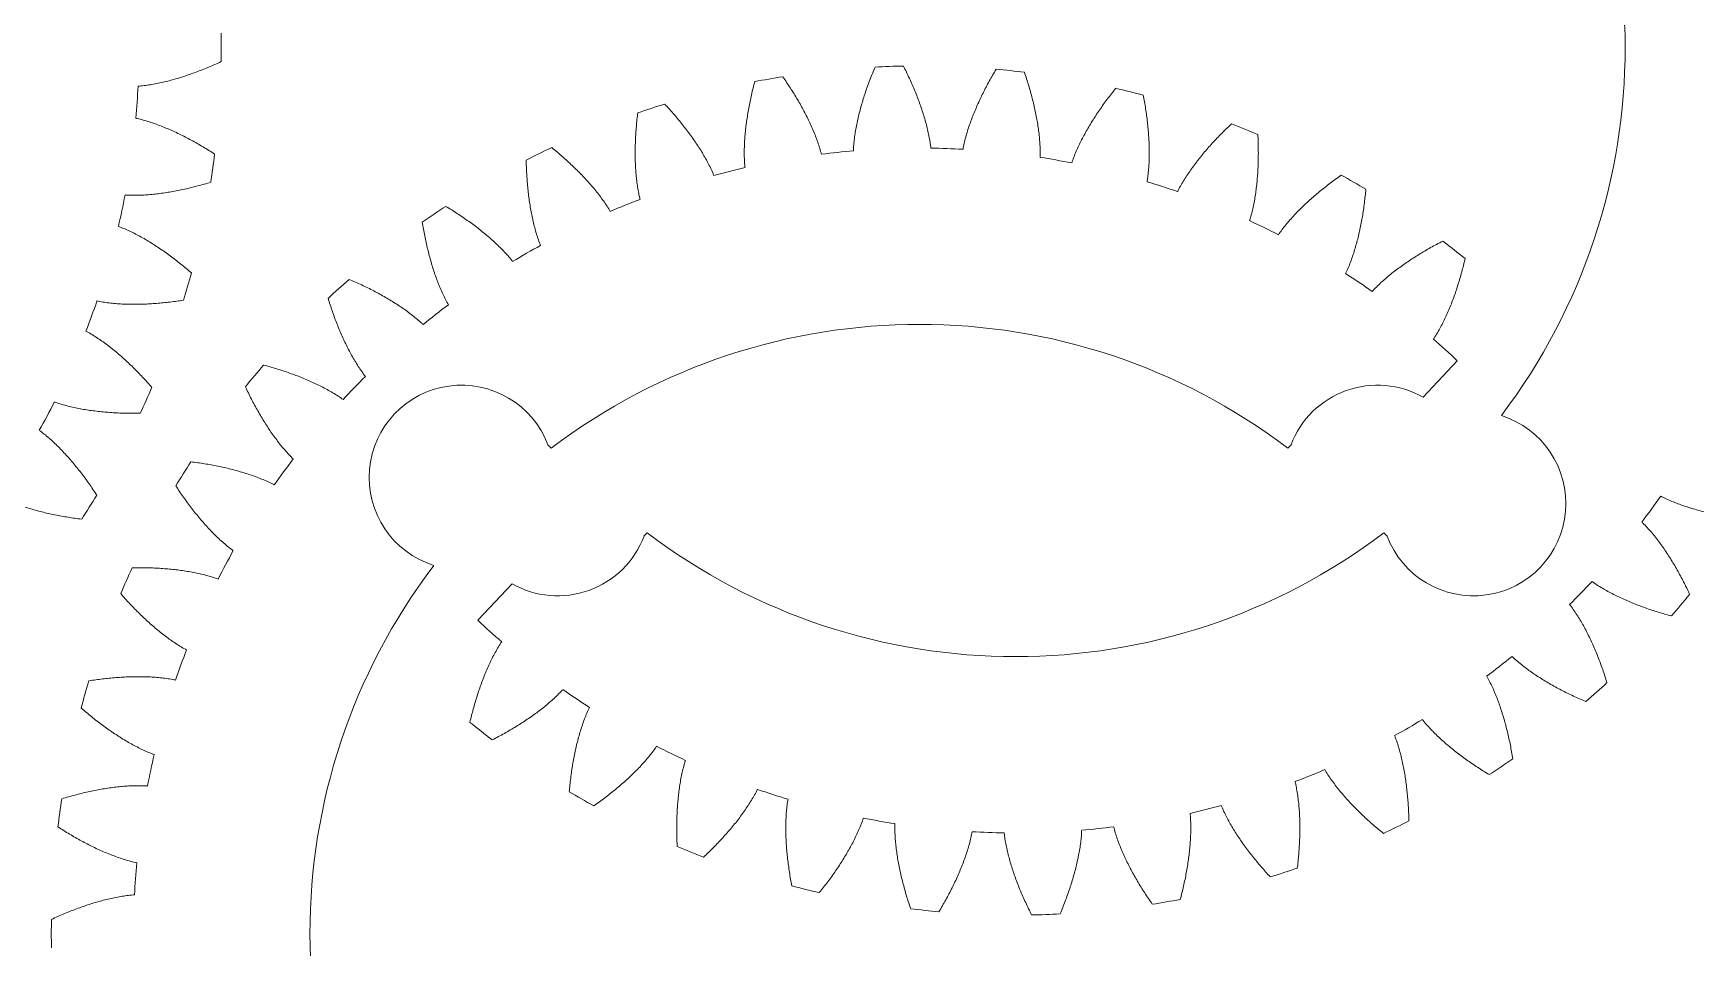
# Model space of a CAD drawing. Header units: millimetres. Extents: x 25 to 635, y 25 to 330.
# Drawn here: x 120.9 to 210.9, y 80.9 to 130.5 of the extents above; entities that cross this region are included whole.
import ezdxf

# ---------------------------------------------------------------- set-up
doc = ezdxf.new("R2010")
doc.units = ezdxf.units.MM
doc.header["$MEASUREMENT"] = 0
doc.layers.add('Single Set', color=7, linetype='Continuous', lineweight=0)

msp = doc.modelspace()

# ---------------------------------------------------------------- linework, layer by layer
at = {"layer": 'Single Set', "color": 1}
for p, q in [((196.134, 110.755), (197.988, 112.73)), ((200.374, 109.765), (200.382, 109.757)), ((148.76, 108.178), (148.94, 107.998)), ((188.81, 107.998), (188.99, 108.178)), ((154.14, 103.401), (153.96, 103.221)), ((194.19, 103.221), (194.01, 103.401)), ((142.576, 101.634), (142.568, 101.643)), ((146.816, 100.645), (144.962, 98.67))]:
    msp.add_line(p, q, dxfattribs=at)
for centre, radius, start, end in [((174.075, 129.7), 33, 322.83748, 37.16252), ((84.075, 129.7), 47, 359.0628, 0.9372), ((168.875, 81.7), 47, 99.0628, 100.9372), ((168.875, 81.7), 47, 91.0628, 92.9372), ((168.875, 81.7), 47, 83.0628, 84.9372), ((84.075, 129.7), 42.549, 354.82626, 357.17374), ((168.875, 81.7), 47, 75.0628, 76.9372), ((168.875, 81.7), 47, 107.0628, 108.9372), ((168.875, 81.7), 47, 67.0628, 68.9372), ((168.875, 81.7), 47, 115.0628, 116.9372), ((168.875, 81.7), 42.549, 86.82626, 89.17374), ((84.075, 129.7), 47, 351.0628, 352.9372), ((168.875, 81.7), 42.549, 94.82626, 97.17374), ((168.875, 81.7), 42.549, 78.82626, 81.17374), ((168.875, 81.7), 42.549, 102.82626, 105.17374), ((168.875, 81.7), 42.549, 70.82626, 73.17374), ((168.875, 81.7), 47, 59.0628, 60.9372), ((84.075, 129.7), 42.549, 346.82626, 349.17374), ((168.875, 81.7), 47, 123.0628, 124.9372), ((168.875, 81.7), 42.549, 110.82626, 113.17374), ((168.875, 81.7), 42.549, 62.82626, 65.17374), ((168.875, 81.7), 42.549, 118.82626, 121.17374), ((168.875, 81.7), 47, 51.0628, 52.9372), ((84.075, 129.7), 47, 343.0628, 344.9372), ((168.875, 81.7), 47, 131.0628, 132.9372), ((168.875, 81.7), 42.549, 54.82626, 57.17374), ((84.075, 129.7), 42.549, 338.82626, 341.17374), ((168.875, 81.7), 42.549, 126.82626, 129.17374), ((168.875, 81.7), 33, 52.83748, 127.16252), ((168.875, 81.7), 42.549, 46.82626, 49.17374), ((168.875, 81.7), 47, 139.0628, 140.9372), ((168.875, 81.7), 42.549, 134.82626, 137.17374), ((84.075, 129.7), 47, 335.0628, 336.9372), ((144.085, 106.407), 5, 20.74948, 252.34688), ((193.665, 106.407), 5, 60.40808, 159.25052), ((84.075, 129.7), 42.549, 330.82626, 333.17374), ((198.865, 104.993), 5, 200.74948, 72.34688), ((168.875, 81.7), 47, 147.0628, 148.9372), ((168.875, 81.7), 42.549, 142.82626, 145.17374), ((84.075, 129.7), 47, 327.0628, 328.9372), ((174.075, 129.7), 42.549, 322.82626, 325.17374), ((149.285, 104.993), 5, 240.40808, 339.25052), ((174.075, 129.7), 33, 232.83748, 307.16252), ((168.875, 81.7), 42.549, 150.82626, 153.17374), ((168.875, 81.7), 47, 155.0628, 156.9372), ((168.875, 81.7), 33, 142.83748, 217.16252), ((174.075, 129.7), 42.549, 314.82626, 317.17374), ((174.075, 129.7), 47, 319.0628, 320.9372), ((174.075, 129.7), 42.549, 226.82626, 229.17374), ((168.875, 81.7), 42.549, 158.82626, 161.17374), ((174.075, 129.7), 42.549, 306.82626, 309.17374), ((168.875, 81.7), 47, 163.0628, 164.9372), ((174.075, 129.7), 42.549, 234.82626, 237.17374), ((174.075, 129.7), 47, 311.0628, 312.9372), ((174.075, 129.7), 47, 231.0628, 232.9372), ((174.075, 129.7), 42.549, 298.82626, 301.17374), ((174.075, 129.7), 42.549, 242.82626, 245.17374), ((168.875, 81.7), 42.549, 166.82626, 169.17374), ((174.075, 129.7), 47, 303.0628, 304.9372), ((174.075, 129.7), 42.549, 290.82626, 293.17374), ((174.075, 129.7), 47, 239.0628, 240.9372), ((174.075, 129.7), 42.549, 250.82626, 253.17374), ((168.875, 81.7), 47, 171.0628, 172.9372), ((174.075, 129.7), 42.549, 282.82626, 285.17374), ((174.075, 129.7), 42.549, 258.82626, 261.17374), ((174.075, 129.7), 42.549, 274.82626, 277.17374), ((174.075, 129.7), 47, 295.0628, 296.9372), ((174.075, 129.7), 47, 247.0628, 248.9372), ((174.075, 129.7), 42.549, 266.82626, 269.17374), ((168.875, 81.7), 42.549, 174.82626, 177.17374), ((174.075, 129.7), 47, 287.0628, 288.9372), ((174.075, 129.7), 47, 255.0628, 256.9372), ((174.075, 129.7), 47, 263.0628, 264.9372), ((174.075, 129.7), 47, 279.0628, 280.9372), ((168.875, 81.7), 47, 179.0628, 180.9372), ((174.075, 129.7), 47, 271.0628, 272.9372)]:
    msp.add_arc(centre, radius, start, end, dxfattribs=at)
for points, knots in [([(126.572, 127.602), (126.597, 127.603), (126.735, 127.611), (126.986, 127.64), (127.326, 127.691), (127.666, 127.756), (128.006, 127.832), (128.347, 127.919), (128.688, 128.016), (129.028, 128.122), (129.369, 128.236), (129.71, 128.359), (130.05, 128.491), (130.39, 128.63), (130.731, 128.776), (130.956, 128.879), (131.069, 128.931)], [0, 0, 0, 0, 0.0074086, 0.041477, 0.0758152, 0.110422, 0.1452973, 0.180441, 0.2158529, 0.251533, 0.2874812, 0.3236977, 0.3601823, 0.3969351, 0.433956, 0.471245, 0.471245, 0.471245, 0.471245]), ([(159.958, 127.846), (159.926, 127.726), (159.864, 127.486), (159.778, 127.126), (159.7, 126.767), (159.63, 126.409), (159.568, 126.052), (159.515, 125.696), (159.47, 125.342), (159.434, 124.99), (159.407, 124.64), (159.391, 124.291), (159.386, 123.945), (159.395, 123.602), (159.41, 123.349), (159.426, 123.212), (159.429, 123.187)], [0, 0, 0, 0, 0.037289, 0.0743099, 0.1110627, 0.1475473, 0.1837637, 0.219712, 0.2553921, 0.290804, 0.3259477, 0.360823, 0.3954298, 0.4297679, 0.4638364, 0.471245, 0.471245, 0.471245, 0.471245]), ([(163.562, 123.916), (163.556, 123.94), (163.525, 124.075), (163.452, 124.317), (163.343, 124.643), (163.22, 124.966), (163.086, 125.288), (162.941, 125.608), (162.787, 125.927), (162.623, 126.244), (162.451, 126.56), (162.271, 126.874), (162.082, 127.187), (161.886, 127.498), (161.683, 127.807), (161.542, 128.011), (161.472, 128.113)], [0, 0, 0, 0, 0.0074086, 0.041477, 0.0758152, 0.110422, 0.1452973, 0.180441, 0.2158529, 0.251533, 0.2874812, 0.3236977, 0.3601823, 0.3969351, 0.433956, 0.471245, 0.471245, 0.471245, 0.471245]), ([(166.467, 128.638), (166.419, 128.523), (166.323, 128.295), (166.189, 127.95), (166.062, 127.605), (165.943, 127.26), (165.832, 126.915), (165.729, 126.571), (165.635, 126.227), (165.55, 125.883), (165.475, 125.539), (165.411, 125.196), (165.358, 124.854), (165.319, 124.513), (165.298, 124.261), (165.296, 124.123), (165.295, 124.098)], [0, 0, 0, 0, 0.037289, 0.0743099, 0.1110627, 0.1475473, 0.1837637, 0.219712, 0.2553921, 0.290804, 0.3259477, 0.360823, 0.3954298, 0.4297679, 0.4638364, 0.471245, 0.471245, 0.471245, 0.471245]), ([(169.489, 124.245), (169.486, 124.269), (169.474, 124.407), (169.436, 124.657), (169.373, 124.995), (169.296, 125.332), (169.208, 125.67), (169.109, 126.007), (169.001, 126.344), (168.883, 126.681), (168.757, 127.018), (168.622, 127.354), (168.479, 127.689), (168.328, 128.025), (168.17, 128.359), (168.059, 128.581), (168.003, 128.692)], [0, 0, 0, 0, 0.0074086, 0.041477, 0.0758152, 0.110422, 0.1452973, 0.180441, 0.2158529, 0.251533, 0.2874812, 0.3236977, 0.3601823, 0.3969351, 0.433956, 0.471245, 0.471245, 0.471245, 0.471245]), ([(173.023, 128.517), (172.959, 128.41), (172.833, 128.196), (172.652, 127.874), (172.478, 127.55), (172.312, 127.225), (172.154, 126.899), (172.004, 126.572), (171.864, 126.244), (171.732, 125.915), (171.61, 125.586), (171.498, 125.255), (171.398, 124.924), (171.312, 124.592), (171.256, 124.345), (171.235, 124.208), (171.231, 124.184)], [0, 0, 0, 0, 0.037289, 0.0743099, 0.1110627, 0.1475473, 0.1837637, 0.219712, 0.2553921, 0.290804, 0.3259477, 0.360823, 0.3954298, 0.4297679, 0.4638364, 0.471245, 0.471245, 0.471245, 0.471245]), ([(175.404, 123.745), (175.405, 123.77), (175.412, 123.908), (175.409, 124.161), (175.394, 124.504), (175.365, 124.849), (175.324, 125.195), (175.274, 125.543), (175.213, 125.892), (175.143, 126.242), (175.065, 126.593), (174.978, 126.945), (174.883, 127.297), (174.781, 127.65), (174.671, 128.003), (174.591, 128.238), (174.552, 128.356)], [0, 0, 0, 0, 0.0074086, 0.041477, 0.0758152, 0.110422, 0.1452973, 0.180441, 0.2158529, 0.251533, 0.2874812, 0.3236977, 0.3601823, 0.3969351, 0.433956, 0.471245, 0.471245, 0.471245, 0.471245]), ([(179.498, 127.484), (179.42, 127.387), (179.266, 127.193), (179.041, 126.899), (178.824, 126.602), (178.614, 126.303), (178.413, 126.003), (178.219, 125.7), (178.034, 125.395), (177.858, 125.088), (177.691, 124.778), (177.535, 124.466), (177.389, 124.152), (177.257, 123.835), (177.168, 123.598), (177.128, 123.466), (177.12, 123.443)], [0, 0, 0, 0, 0.037289, 0.0743099, 0.1110627, 0.1475473, 0.1837637, 0.219712, 0.2553921, 0.290804, 0.3259477, 0.360823, 0.3954298, 0.4297679, 0.4638364, 0.471245, 0.471245, 0.471245, 0.471245]), ([(181.192, 122.427), (181.196, 122.452), (181.223, 122.587), (181.255, 122.838), (181.288, 123.18), (181.307, 123.526), (181.315, 123.874), (181.313, 124.226), (181.302, 124.58), (181.281, 124.936), (181.253, 125.295), (181.216, 125.655), (181.171, 126.017), (181.118, 126.381), (181.058, 126.746), (181.013, 126.99), (180.99, 127.112)], [0, 0, 0, 0, 0.0074086, 0.041477, 0.0758152, 0.110422, 0.1452973, 0.180441, 0.2158529, 0.251533, 0.2874812, 0.3236977, 0.3601823, 0.3969351, 0.433956, 0.471245, 0.471245, 0.471245, 0.471245]), ([(153.622, 126.156), (153.608, 126.033), (153.579, 125.787), (153.545, 125.418), (153.518, 125.051), (153.498, 124.687), (153.486, 124.325), (153.483, 123.965), (153.487, 123.609), (153.501, 123.255), (153.523, 122.904), (153.556, 122.557), (153.599, 122.213), (153.655, 121.875), (153.705, 121.626), (153.741, 121.493), (153.747, 121.469)], [0, 0, 0, 0, 0.037289, 0.0743099, 0.1110627, 0.1475473, 0.1837637, 0.219712, 0.2553921, 0.290804, 0.3259477, 0.360823, 0.3954298, 0.4297679, 0.4638364, 0.471245, 0.471245, 0.471245, 0.471245]), ([(157.738, 122.766), (157.729, 122.789), (157.679, 122.918), (157.574, 123.148), (157.42, 123.455), (157.253, 123.758), (157.076, 124.058), (156.888, 124.355), (156.691, 124.649), (156.485, 124.941), (156.27, 125.229), (156.048, 125.515), (155.818, 125.799), (155.581, 126.079), (155.336, 126.357), (155.168, 126.54), (155.084, 126.631)], [0, 0, 0, 0, 0.0074086, 0.041477, 0.0758152, 0.110422, 0.1452973, 0.180441, 0.2158529, 0.251533, 0.2874812, 0.3236977, 0.3601823, 0.3969351, 0.433956, 0.471245, 0.471245, 0.471245, 0.471245]), ([(130.718, 123.921), (130.614, 123.988), (130.405, 124.122), (130.089, 124.314), (129.771, 124.499), (129.452, 124.676), (129.132, 124.845), (128.811, 125.006), (128.488, 125.159), (128.164, 125.302), (127.839, 125.435), (127.512, 125.558), (127.185, 125.67), (126.855, 125.768), (126.611, 125.832), (126.475, 125.858), (126.451, 125.863)], [0, 0, 0, 0, 0.037289, 0.0743099, 0.1110627, 0.1475473, 0.1837637, 0.219712, 0.2553921, 0.290804, 0.3259477, 0.360823, 0.3954298, 0.4297679, 0.4638364, 0.471245, 0.471245, 0.471245, 0.471245]), ([(185.766, 125.56), (185.676, 125.474), (185.496, 125.304), (185.233, 125.044), (184.976, 124.78), (184.727, 124.514), (184.486, 124.244), (184.252, 123.971), (184.026, 123.695), (183.809, 123.415), (183.6, 123.132), (183.402, 122.845), (183.214, 122.554), (183.04, 122.258), (182.919, 122.036), (182.86, 121.911), (182.85, 121.889)], [0, 0, 0, 0, 0.037289, 0.0743099, 0.1110627, 0.1475473, 0.1837637, 0.219712, 0.2553921, 0.290804, 0.3259477, 0.360823, 0.3954298, 0.4297679, 0.4638364, 0.471245, 0.471245, 0.471245, 0.471245]), ([(152.131, 120.816), (152.119, 120.838), (152.052, 120.959), (151.915, 121.171), (151.721, 121.454), (151.513, 121.731), (151.295, 122.004), (151.068, 122.272), (150.832, 122.536), (150.587, 122.796), (150.335, 123.052), (150.075, 123.304), (149.808, 123.552), (149.534, 123.797), (149.253, 124.039), (149.061, 124.196), (148.965, 124.275)], [0, 0, 0, 0, 0.0074086, 0.041477, 0.0758152, 0.110422, 0.1452973, 0.180441, 0.2158529, 0.251533, 0.2874812, 0.3236977, 0.3601823, 0.3969351, 0.433956, 0.471245, 0.471245, 0.471245, 0.471245]), ([(186.74, 120.317), (186.748, 120.34), (186.793, 120.471), (186.86, 120.715), (186.94, 121.049), (187.007, 121.389), (187.063, 121.733), (187.111, 122.081), (187.149, 122.433), (187.178, 122.789), (187.199, 123.148), (187.213, 123.51), (187.219, 123.874), (187.217, 124.242), (187.209, 124.612), (187.198, 124.86), (187.192, 124.984)], [0, 0, 0, 0, 0.0074086, 0.041477, 0.0758152, 0.110422, 0.1452973, 0.180441, 0.2158529, 0.251533, 0.2874812, 0.3236977, 0.3601823, 0.3969351, 0.433956, 0.471245, 0.471245, 0.471245, 0.471245]), ([(147.583, 123.601), (147.586, 123.476), (147.592, 123.229), (147.61, 122.859), (147.634, 122.492), (147.665, 122.129), (147.704, 121.768), (147.75, 121.412), (147.805, 121.059), (147.867, 120.711), (147.938, 120.366), (148.019, 120.027), (148.109, 119.693), (148.212, 119.365), (148.296, 119.127), (148.35, 118.999), (148.36, 118.977)], [0, 0, 0, 0, 0.037289, 0.0743099, 0.1110627, 0.1475473, 0.1837637, 0.219712, 0.2553921, 0.290804, 0.3259477, 0.360823, 0.3954298, 0.4297679, 0.4638364, 0.471245, 0.471245, 0.471245, 0.471245]), ([(191.706, 122.782), (191.605, 122.71), (191.403, 122.567), (191.106, 122.345), (190.815, 122.12), (190.531, 121.891), (190.255, 121.658), (189.985, 121.42), (189.723, 121.178), (189.469, 120.931), (189.223, 120.679), (188.987, 120.423), (188.761, 120.161), (188.547, 119.892), (188.396, 119.689), (188.32, 119.573), (188.307, 119.553)], [0, 0, 0, 0, 0.037289, 0.0743099, 0.1110627, 0.1475473, 0.1837637, 0.219712, 0.2553921, 0.290804, 0.3259477, 0.360823, 0.3954298, 0.4297679, 0.4638364, 0.471245, 0.471245, 0.471245, 0.471245]), ([(125.867, 121.708), (125.891, 121.706), (126.029, 121.694), (126.282, 121.688), (126.625, 121.691), (126.971, 121.708), (127.319, 121.737), (127.668, 121.775), (128.019, 121.823), (128.371, 121.881), (128.725, 121.947), (129.079, 122.021), (129.435, 122.104), (129.791, 122.194), (130.148, 122.292), (130.385, 122.363), (130.504, 122.398)], [0, 0, 0, 0, 0.0074086, 0.041477, 0.0758152, 0.110422, 0.1452973, 0.180441, 0.2158529, 0.251533, 0.2874812, 0.3236977, 0.3601823, 0.3969351, 0.433956, 0.471245, 0.471245, 0.471245, 0.471245]), ([(191.941, 117.455), (191.952, 117.477), (192.015, 117.6), (192.115, 117.832), (192.24, 118.152), (192.354, 118.479), (192.458, 118.812), (192.553, 119.15), (192.64, 119.494), (192.718, 119.842), (192.79, 120.194), (192.853, 120.551), (192.91, 120.911), (192.96, 121.275), (193.003, 121.643), (193.026, 121.89), (193.038, 122.013)], [0, 0, 0, 0, 0.0074086, 0.041477, 0.0758152, 0.110422, 0.1452973, 0.180441, 0.2158529, 0.251533, 0.2874812, 0.3236977, 0.3601823, 0.3969351, 0.433956, 0.471245, 0.471245, 0.471245, 0.471245]), ([(146.85, 118.105), (146.835, 118.125), (146.752, 118.235), (146.587, 118.427), (146.355, 118.68), (146.111, 118.925), (145.857, 119.165), (145.595, 119.399), (145.324, 119.627), (145.046, 119.85), (144.76, 120.069), (144.468, 120.282), (144.169, 120.491), (143.863, 120.696), (143.551, 120.896), (143.34, 121.025), (143.234, 121.089)], [0, 0, 0, 0, 0.0074086, 0.041477, 0.0758152, 0.110422, 0.1452973, 0.180441, 0.2158529, 0.251533, 0.2874812, 0.3236977, 0.3601823, 0.3969351, 0.433956, 0.471245, 0.471245, 0.471245, 0.471245]), ([(129.46, 117.486), (129.366, 117.567), (129.178, 117.728), (128.891, 117.962), (128.603, 118.19), (128.311, 118.41), (128.018, 118.622), (127.722, 118.826), (127.424, 119.022), (127.123, 119.209), (126.819, 119.386), (126.513, 119.553), (126.204, 119.709), (125.892, 119.852), (125.658, 119.95), (125.528, 119.995), (125.504, 120.003)], [0, 0, 0, 0, 0.037289, 0.0743099, 0.1110627, 0.1475473, 0.1837637, 0.219712, 0.2553921, 0.290804, 0.3259477, 0.360823, 0.3954298, 0.4297679, 0.4638364, 0.471245, 0.471245, 0.471245, 0.471245]), ([(141.959, 120.23), (141.979, 120.107), (142.02, 119.863), (142.088, 119.499), (142.163, 119.139), (142.245, 118.783), (142.333, 118.432), (142.429, 118.085), (142.532, 117.744), (142.642, 117.407), (142.761, 117.076), (142.888, 116.752), (143.024, 116.433), (143.171, 116.123), (143.288, 115.898), (143.359, 115.78), (143.371, 115.759)], [0, 0, 0, 0, 0.037289, 0.0743099, 0.1110627, 0.1475473, 0.1837637, 0.219712, 0.2553921, 0.290804, 0.3259477, 0.360823, 0.3954298, 0.4297679, 0.4638364, 0.471245, 0.471245, 0.471245, 0.471245]), ([(197.201, 119.205), (197.091, 119.148), (196.871, 119.034), (196.546, 118.856), (196.227, 118.673), (195.914, 118.486), (195.608, 118.293), (195.307, 118.095), (195.014, 117.892), (194.728, 117.683), (194.45, 117.468), (194.181, 117.247), (193.92, 117.019), (193.671, 116.783), (193.493, 116.603), (193.402, 116.499), (193.386, 116.48)], [0, 0, 0, 0, 0.037289, 0.0743099, 0.1110627, 0.1475473, 0.1837637, 0.219712, 0.2553921, 0.290804, 0.3259477, 0.360823, 0.3954298, 0.4297679, 0.4638364, 0.471245, 0.471245, 0.471245, 0.471245]), ([(196.692, 113.897), (196.706, 113.917), (196.786, 114.03), (196.917, 114.246), (197.086, 114.545), (197.244, 114.853), (197.393, 115.169), (197.535, 115.49), (197.668, 115.818), (197.795, 116.152), (197.914, 116.491), (198.027, 116.835), (198.133, 117.184), (198.233, 117.538), (198.327, 117.896), (198.384, 118.137), (198.413, 118.258)], [0, 0, 0, 0, 0.0074086, 0.041477, 0.0758152, 0.110422, 0.1452973, 0.180441, 0.2158529, 0.251533, 0.2874812, 0.3236977, 0.3601823, 0.3969351, 0.433956, 0.471245, 0.471245, 0.471245, 0.471245]), ([(141.998, 114.685), (141.98, 114.703), (141.882, 114.801), (141.693, 114.968), (141.427, 115.186), (141.151, 115.395), (140.867, 115.597), (140.575, 115.792), (140.275, 115.98), (139.968, 116.163), (139.655, 116.339), (139.336, 116.51), (139.01, 116.675), (138.679, 116.835), (138.343, 116.99), (138.115, 117.088), (138.001, 117.137)], [0, 0, 0, 0, 0.0074086, 0.041477, 0.0758152, 0.110422, 0.1452973, 0.180441, 0.2158529, 0.251533, 0.2874812, 0.3236977, 0.3601823, 0.3969351, 0.433956, 0.471245, 0.471245, 0.471245, 0.471245]), ([(136.859, 116.109), (136.896, 115.99), (136.97, 115.754), (137.089, 115.403), (137.213, 115.057), (137.343, 114.716), (137.48, 114.381), (137.622, 114.051), (137.772, 113.727), (137.928, 113.409), (138.091, 113.098), (138.262, 112.794), (138.442, 112.497), (138.631, 112.211), (138.777, 112.005), (138.864, 111.897), (138.88, 111.878)], [0, 0, 0, 0, 0.037289, 0.0743099, 0.1110627, 0.1475473, 0.1837637, 0.219712, 0.2553921, 0.290804, 0.3259477, 0.360823, 0.3954298, 0.4297679, 0.4638364, 0.471245, 0.471245, 0.471245, 0.471245]), ([(124.348, 115.969), (124.372, 115.964), (124.507, 115.933), (124.756, 115.892), (125.097, 115.847), (125.442, 115.816), (125.79, 115.796), (126.141, 115.785), (126.495, 115.784), (126.852, 115.792), (127.211, 115.808), (127.572, 115.833), (127.936, 115.865), (128.301, 115.905), (128.669, 115.952), (128.913, 115.989), (129.036, 116.008)], [0, 0, 0, 0, 0.0074086, 0.041477, 0.0758152, 0.110422, 0.1452973, 0.180441, 0.2158529, 0.251533, 0.2874812, 0.3236977, 0.3601823, 0.3969351, 0.433956, 0.471245, 0.471245, 0.471245, 0.471245]), ([(127.319, 111.288), (127.236, 111.381), (127.073, 111.567), (126.822, 111.839), (126.567, 112.105), (126.31, 112.363), (126.049, 112.614), (125.784, 112.857), (125.516, 113.093), (125.244, 113.32), (124.968, 113.537), (124.688, 113.746), (124.404, 113.943), (124.114, 114.128), (123.897, 114.257), (123.774, 114.32), (123.752, 114.331)], [0, 0, 0, 0, 0.037289, 0.0743099, 0.1110627, 0.1475473, 0.1837637, 0.219712, 0.2553921, 0.290804, 0.3259477, 0.360823, 0.3954298, 0.4297679, 0.4638364, 0.471245, 0.471245, 0.471245, 0.471245]), ([(137.669, 110.624), (137.649, 110.639), (137.538, 110.722), (137.327, 110.861), (137.034, 111.04), (136.732, 111.209), (136.422, 111.369), (136.105, 111.521), (135.782, 111.666), (135.453, 111.804), (135.118, 111.936), (134.778, 112.06), (134.433, 112.179), (134.083, 112.291), (133.729, 112.397), (133.49, 112.463), (133.37, 112.496)], [0, 0, 0, 0, 0.0074086, 0.041477, 0.0758152, 0.110422, 0.1452973, 0.180441, 0.2158529, 0.251533, 0.2874812, 0.3236977, 0.3601823, 0.3969351, 0.433956, 0.471245, 0.471245, 0.471245, 0.471245]), ([(132.382, 111.318), (132.435, 111.206), (132.541, 110.982), (132.707, 110.651), (132.879, 110.326), (133.055, 110.007), (133.237, 109.693), (133.424, 109.386), (133.617, 109.086), (133.816, 108.793), (134.021, 108.508), (134.233, 108.231), (134.452, 107.962), (134.679, 107.705), (134.852, 107.521), (134.953, 107.426), (134.972, 107.41)], [0, 0, 0, 0, 0.037289, 0.0743099, 0.1110627, 0.1475473, 0.1837637, 0.219712, 0.2553921, 0.290804, 0.3259477, 0.360823, 0.3954298, 0.4297679, 0.4638364, 0.471245, 0.471245, 0.471245, 0.471245]), ([(122.045, 110.498), (122.068, 110.489), (122.197, 110.44), (122.439, 110.364), (122.77, 110.273), (123.107, 110.194), (123.449, 110.125), (123.795, 110.066), (124.146, 110.016), (124.5, 109.974), (124.858, 109.94), (125.219, 109.914), (125.584, 109.895), (125.951, 109.884), (126.321, 109.879), (126.569, 109.882), (126.693, 109.884)], [0, 0, 0, 0, 0.0074086, 0.041477, 0.0758152, 0.110422, 0.1452973, 0.180441, 0.2158529, 0.251533, 0.2874812, 0.3236977, 0.3601823, 0.3969351, 0.433956, 0.471245, 0.471245, 0.471245, 0.471245]), ([(124.335, 105.449), (124.267, 105.553), (124.131, 105.76), (123.92, 106.064), (123.705, 106.362), (123.486, 106.654), (123.262, 106.939), (123.034, 107.217), (122.801, 107.487), (122.563, 107.749), (122.32, 108.004), (122.072, 108.249), (121.818, 108.484), (121.558, 108.707), (121.36, 108.865), (121.247, 108.945), (121.227, 108.959)], [0, 0, 0, 0, 0.037289, 0.0743099, 0.1110627, 0.1475473, 0.1837637, 0.219712, 0.2553921, 0.290804, 0.3259477, 0.360823, 0.3954298, 0.4297679, 0.4638364, 0.471245, 0.471245, 0.471245, 0.471245]), ([(133.947, 105.999), (133.925, 106.011), (133.804, 106.078), (133.576, 106.186), (133.261, 106.323), (132.938, 106.448), (132.609, 106.564), (132.274, 106.67), (131.934, 106.769), (131.589, 106.86), (131.239, 106.943), (130.885, 107.019), (130.527, 107.089), (130.164, 107.151), (129.798, 107.207), (129.553, 107.239), (129.429, 107.255)], [0, 0, 0, 0, 0.0074086, 0.041477, 0.0758152, 0.110422, 0.1452973, 0.180441, 0.2158529, 0.251533, 0.2874812, 0.3236977, 0.3601823, 0.3969351, 0.433956, 0.471245, 0.471245, 0.471245, 0.471245]), ([(119.003, 105.4), (119.025, 105.389), (119.146, 105.322), (119.374, 105.213), (119.689, 105.077), (120.012, 104.952), (120.341, 104.836), (120.676, 104.729), (121.016, 104.631), (121.361, 104.54), (121.711, 104.456), (122.065, 104.38), (122.423, 104.311), (122.786, 104.249), (123.152, 104.193), (123.397, 104.161), (123.521, 104.145)], [0, 0, 0, 0, 0.0074086, 0.041477, 0.0758152, 0.110422, 0.1452973, 0.180441, 0.2158529, 0.251533, 0.2874812, 0.3236977, 0.3601823, 0.3969351, 0.433956, 0.471245, 0.471245, 0.471245, 0.471245]), ([(128.615, 105.951), (128.683, 105.847), (128.819, 105.64), (129.03, 105.336), (129.245, 105.038), (129.464, 104.746), (129.688, 104.461), (129.916, 104.183), (130.149, 103.913), (130.387, 103.65), (130.629, 103.396), (130.878, 103.151), (131.132, 102.916), (131.392, 102.693), (131.59, 102.534), (131.703, 102.455), (131.723, 102.441)], [0, 0, 0, 0, 0.037289, 0.0743099, 0.1110627, 0.1475473, 0.1837637, 0.219712, 0.2553921, 0.290804, 0.3259477, 0.360823, 0.3954298, 0.4297679, 0.4638364, 0.471245, 0.471245, 0.471245, 0.471245]), ([(209.003, 105.4), (209.025, 105.389), (209.146, 105.322), (209.374, 105.213), (209.689, 105.077), (210.012, 104.952), (210.341, 104.836), (210.676, 104.729), (211.016, 104.631), (211.361, 104.54), (211.711, 104.456), (212.065, 104.38), (212.423, 104.311), (212.786, 104.249), (213.152, 104.193), (213.397, 104.161), (213.521, 104.145)], [0, 0, 0, 0, 0.0074086, 0.041477, 0.0758152, 0.110422, 0.1452973, 0.180441, 0.2158529, 0.251533, 0.2874812, 0.3236977, 0.3601823, 0.3969351, 0.433956, 0.471245, 0.471245, 0.471245, 0.471245]), ([(210.568, 100.082), (210.515, 100.194), (210.409, 100.418), (210.243, 100.749), (210.071, 101.074), (209.895, 101.393), (209.713, 101.707), (209.526, 102.013), (209.333, 102.313), (209.134, 102.607), (208.929, 102.892), (208.717, 103.169), (208.498, 103.438), (208.271, 103.695), (208.098, 103.879), (207.997, 103.973), (207.978, 103.99)], [0, 0, 0, 0, 0.037289, 0.0743099, 0.1110627, 0.1475473, 0.1837637, 0.219712, 0.2553921, 0.290804, 0.3259477, 0.360823, 0.3954298, 0.4297679, 0.4638364, 0.471245, 0.471245, 0.471245, 0.471245]), ([(130.905, 100.902), (130.882, 100.911), (130.753, 100.96), (130.511, 101.035), (130.18, 101.127), (129.843, 101.206), (129.501, 101.274), (129.155, 101.334), (128.804, 101.384), (128.45, 101.426), (128.092, 101.46), (127.731, 101.486), (127.366, 101.505), (126.999, 101.516), (126.629, 101.52), (126.381, 101.518), (126.257, 101.516)], [0, 0, 0, 0, 0.0074086, 0.041477, 0.0758152, 0.110422, 0.1452973, 0.180441, 0.2158529, 0.251533, 0.2874812, 0.3236977, 0.3601823, 0.3969351, 0.433956, 0.471245, 0.471245, 0.471245, 0.471245]), ([(125.631, 100.112), (125.714, 100.018), (125.877, 99.832), (126.128, 99.56), (126.383, 99.295), (126.64, 99.037), (126.901, 98.786), (127.166, 98.542), (127.434, 98.307), (127.706, 98.08), (127.982, 97.862), (128.262, 97.654), (128.546, 97.456), (128.836, 97.272), (129.053, 97.143), (129.176, 97.08), (129.198, 97.069)], [0, 0, 0, 0, 0.037289, 0.0743099, 0.1110627, 0.1475473, 0.1837637, 0.219712, 0.2553921, 0.290804, 0.3259477, 0.360823, 0.3954298, 0.4297679, 0.4638364, 0.471245, 0.471245, 0.471245, 0.471245]), ([(205.281, 100.776), (205.301, 100.761), (205.412, 100.678), (205.623, 100.539), (205.916, 100.36), (206.218, 100.191), (206.528, 100.031), (206.845, 99.878), (207.168, 99.733), (207.497, 99.595), (207.832, 99.464), (208.172, 99.34), (208.517, 99.221), (208.867, 99.109), (209.221, 99.003), (209.46, 98.937), (209.58, 98.904)], [0, 0, 0, 0, 0.0074086, 0.041477, 0.0758152, 0.110422, 0.1452973, 0.180441, 0.2158529, 0.251533, 0.2874812, 0.3236977, 0.3601823, 0.3969351, 0.433956, 0.471245, 0.471245, 0.471245, 0.471245]), ([(206.091, 95.291), (206.054, 95.41), (205.98, 95.646), (205.861, 95.997), (205.737, 96.343), (205.607, 96.684), (205.47, 97.019), (205.327, 97.349), (205.178, 97.673), (205.022, 97.991), (204.859, 98.302), (204.688, 98.606), (204.508, 98.902), (204.319, 99.189), (204.173, 99.395), (204.086, 99.503), (204.07, 99.522)], [0, 0, 0, 0, 0.037289, 0.0743099, 0.1110627, 0.1475473, 0.1837637, 0.219712, 0.2553921, 0.290804, 0.3259477, 0.360823, 0.3954298, 0.4297679, 0.4638364, 0.471245, 0.471245, 0.471245, 0.471245]), ([(146.258, 97.503), (146.244, 97.483), (146.164, 97.37), (146.033, 97.153), (145.864, 96.854), (145.706, 96.546), (145.557, 96.231), (145.415, 95.909), (145.282, 95.581), (145.155, 95.248), (145.036, 94.909), (144.923, 94.564), (144.817, 94.215), (144.717, 93.862), (144.623, 93.504), (144.566, 93.263), (144.537, 93.142)], [0, 0, 0, 0, 0.0074086, 0.041477, 0.0758152, 0.110422, 0.1452973, 0.180441, 0.2158529, 0.251533, 0.2874812, 0.3236977, 0.3601823, 0.3969351, 0.433956, 0.471245, 0.471245, 0.471245, 0.471245]), ([(200.952, 96.714), (200.97, 96.697), (201.067, 96.599), (201.257, 96.432), (201.523, 96.214), (201.799, 96.005), (202.083, 95.803), (202.375, 95.608), (202.675, 95.419), (202.982, 95.237), (203.295, 95.06), (203.614, 94.89), (203.94, 94.724), (204.271, 94.565), (204.607, 94.41), (204.834, 94.312), (204.949, 94.262)], [0, 0, 0, 0, 0.0074086, 0.041477, 0.0758152, 0.110422, 0.1452973, 0.180441, 0.2158529, 0.251533, 0.2874812, 0.3236977, 0.3601823, 0.3969351, 0.433956, 0.471245, 0.471245, 0.471245, 0.471245]), ([(128.602, 95.431), (128.578, 95.436), (128.443, 95.467), (128.194, 95.508), (127.853, 95.553), (127.508, 95.584), (127.16, 95.604), (126.809, 95.615), (126.455, 95.616), (126.098, 95.608), (125.739, 95.592), (125.377, 95.567), (125.014, 95.535), (124.649, 95.495), (124.281, 95.448), (124.037, 95.411), (123.914, 95.392)], [0, 0, 0, 0, 0.0074086, 0.041477, 0.0758152, 0.110422, 0.1452973, 0.180441, 0.2158529, 0.251533, 0.2874812, 0.3236977, 0.3601823, 0.3969351, 0.433956, 0.471245, 0.471245, 0.471245, 0.471245]), ([(200.991, 91.17), (200.971, 91.293), (200.93, 91.537), (200.862, 91.901), (200.787, 92.261), (200.705, 92.617), (200.616, 92.968), (200.521, 93.314), (200.418, 93.656), (200.308, 93.993), (200.189, 94.323), (200.062, 94.648), (199.926, 94.967), (199.779, 95.277), (199.662, 95.501), (199.591, 95.62), (199.579, 95.641)], [0, 0, 0, 0, 0.037289, 0.0743099, 0.1110627, 0.1475473, 0.1837637, 0.219712, 0.2553921, 0.290804, 0.3259477, 0.360823, 0.3954298, 0.4297679, 0.4638364, 0.471245, 0.471245, 0.471245, 0.471245]), ([(145.749, 92.195), (145.859, 92.252), (146.079, 92.366), (146.404, 92.544), (146.723, 92.726), (147.036, 92.914), (147.342, 93.107), (147.642, 93.305), (147.936, 93.508), (148.222, 93.717), (148.5, 93.932), (148.769, 94.153), (149.03, 94.381), (149.279, 94.617), (149.457, 94.797), (149.548, 94.901), (149.564, 94.92)], [0, 0, 0, 0, 0.037289, 0.0743099, 0.1110627, 0.1475473, 0.1837637, 0.219712, 0.2553921, 0.290804, 0.3259477, 0.360823, 0.3954298, 0.4297679, 0.4638364, 0.471245, 0.471245, 0.471245, 0.471245]), ([(123.49, 93.914), (123.584, 93.833), (123.772, 93.672), (124.059, 93.437), (124.347, 93.21), (124.639, 92.99), (124.932, 92.778), (125.228, 92.574), (125.526, 92.378), (125.827, 92.191), (126.131, 92.014), (126.437, 91.847), (126.746, 91.69), (127.058, 91.548), (127.291, 91.45), (127.422, 91.405), (127.446, 91.397)], [0, 0, 0, 0, 0.037289, 0.0743099, 0.1110627, 0.1475473, 0.1837637, 0.219712, 0.2553921, 0.290804, 0.3259477, 0.360823, 0.3954298, 0.4297679, 0.4638364, 0.471245, 0.471245, 0.471245, 0.471245]), ([(151.009, 93.945), (150.998, 93.923), (150.935, 93.8), (150.835, 93.568), (150.71, 93.248), (150.596, 92.921), (150.492, 92.588), (150.397, 92.25), (150.31, 91.906), (150.232, 91.558), (150.16, 91.206), (150.097, 90.849), (150.04, 90.489), (149.99, 90.125), (149.947, 89.757), (149.924, 89.51), (149.912, 89.387)], [0, 0, 0, 0, 0.0074086, 0.041477, 0.0758152, 0.110422, 0.1452973, 0.180441, 0.2158529, 0.251533, 0.2874812, 0.3236977, 0.3601823, 0.3969351, 0.433956, 0.471245, 0.471245, 0.471245, 0.471245]), ([(196.1, 93.295), (196.115, 93.275), (196.198, 93.165), (196.363, 92.973), (196.595, 92.72), (196.839, 92.474), (197.093, 92.235), (197.355, 92.001), (197.626, 91.773), (197.904, 91.549), (198.19, 91.331), (198.482, 91.117), (198.781, 90.908), (199.087, 90.704), (199.399, 90.504), (199.61, 90.375), (199.716, 90.31)], [0, 0, 0, 0, 0.0074086, 0.041477, 0.0758152, 0.110422, 0.1452973, 0.180441, 0.2158529, 0.251533, 0.2874812, 0.3236977, 0.3601823, 0.3969351, 0.433956, 0.471245, 0.471245, 0.471245, 0.471245]), ([(151.244, 88.618), (151.345, 88.69), (151.547, 88.833), (151.844, 89.054), (152.135, 89.279), (152.418, 89.509), (152.695, 89.742), (152.965, 89.98), (153.227, 90.222), (153.481, 90.469), (153.727, 90.721), (153.963, 90.977), (154.189, 91.239), (154.403, 91.508), (154.554, 91.71), (154.63, 91.826), (154.643, 91.847)], [0, 0, 0, 0, 0.037289, 0.0743099, 0.1110627, 0.1475473, 0.1837637, 0.219712, 0.2553921, 0.290804, 0.3259477, 0.360823, 0.3954298, 0.4297679, 0.4638364, 0.471245, 0.471245, 0.471245, 0.471245]), ([(195.367, 87.799), (195.364, 87.923), (195.358, 88.171), (195.34, 88.541), (195.316, 88.908), (195.285, 89.271), (195.246, 89.631), (195.2, 89.988), (195.145, 90.341), (195.083, 90.689), (195.012, 91.033), (194.931, 91.373), (194.841, 91.707), (194.738, 92.034), (194.654, 92.273), (194.6, 92.4), (194.59, 92.423)], [0, 0, 0, 0, 0.037289, 0.0743099, 0.1110627, 0.1475473, 0.1837637, 0.219712, 0.2553921, 0.290804, 0.3259477, 0.360823, 0.3954298, 0.4297679, 0.4638364, 0.471245, 0.471245, 0.471245, 0.471245]), ([(156.21, 91.083), (156.202, 91.06), (156.157, 90.929), (156.09, 90.685), (156.01, 90.351), (155.943, 90.011), (155.886, 89.667), (155.839, 89.319), (155.801, 88.967), (155.772, 88.611), (155.751, 88.252), (155.737, 87.89), (155.731, 87.525), (155.733, 87.158), (155.741, 86.788), (155.752, 86.54), (155.758, 86.416)], [0, 0, 0, 0, 0.0074086, 0.041477, 0.0758152, 0.110422, 0.1452973, 0.180441, 0.2158529, 0.251533, 0.2874812, 0.3236977, 0.3601823, 0.3969351, 0.433956, 0.471245, 0.471245, 0.471245, 0.471245]), ([(190.819, 90.584), (190.831, 90.562), (190.898, 90.441), (191.035, 90.228), (191.229, 89.946), (191.437, 89.668), (191.655, 89.396), (191.882, 89.128), (192.118, 88.864), (192.363, 88.604), (192.615, 88.348), (192.875, 88.096), (193.142, 87.847), (193.416, 87.603), (193.697, 87.361), (193.889, 87.204), (193.985, 87.125)], [0, 0, 0, 0, 0.0074086, 0.041477, 0.0758152, 0.110422, 0.1452973, 0.180441, 0.2158529, 0.251533, 0.2874812, 0.3236977, 0.3601823, 0.3969351, 0.433956, 0.471245, 0.471245, 0.471245, 0.471245]), ([(127.083, 89.692), (127.059, 89.694), (126.921, 89.706), (126.668, 89.712), (126.325, 89.709), (125.979, 89.691), (125.631, 89.663), (125.282, 89.625), (124.931, 89.576), (124.579, 89.519), (124.225, 89.453), (123.871, 89.378), (123.515, 89.296), (123.159, 89.206), (122.802, 89.108), (122.565, 89.037), (122.446, 89.001)], [0, 0, 0, 0, 0.0074086, 0.041477, 0.0758152, 0.110422, 0.1452973, 0.180441, 0.2158529, 0.251533, 0.2874812, 0.3236977, 0.3601823, 0.3969351, 0.433956, 0.471245, 0.471245, 0.471245, 0.471245]), ([(157.184, 85.84), (157.274, 85.925), (157.454, 86.096), (157.717, 86.356), (157.974, 86.619), (158.223, 86.886), (158.464, 87.156), (158.698, 87.429), (158.924, 87.705), (159.141, 87.985), (159.35, 88.268), (159.548, 88.555), (159.735, 88.846), (159.91, 89.141), (160.031, 89.363), (160.09, 89.489), (160.1, 89.511)], [0, 0, 0, 0, 0.037289, 0.0743099, 0.1110627, 0.1475473, 0.1837637, 0.219712, 0.2553921, 0.290804, 0.3259477, 0.360823, 0.3954298, 0.4297679, 0.4638364, 0.471245, 0.471245, 0.471245, 0.471245]), ([(189.328, 85.244), (189.342, 85.367), (189.371, 85.613), (189.405, 85.982), (189.432, 86.349), (189.452, 86.713), (189.464, 87.075), (189.467, 87.434), (189.463, 87.791), (189.449, 88.145), (189.427, 88.496), (189.394, 88.843), (189.351, 89.187), (189.294, 89.525), (189.245, 89.773), (189.209, 89.907), (189.203, 89.931)], [0, 0, 0, 0, 0.037289, 0.0743099, 0.1110627, 0.1475473, 0.1837637, 0.219712, 0.2553921, 0.290804, 0.3259477, 0.360823, 0.3954298, 0.4297679, 0.4638364, 0.471245, 0.471245, 0.471245, 0.471245]), ([(161.758, 88.972), (161.754, 88.948), (161.727, 88.812), (161.695, 88.561), (161.662, 88.22), (161.643, 87.874), (161.635, 87.525), (161.637, 87.174), (161.648, 86.82), (161.668, 86.464), (161.697, 86.105), (161.734, 85.745), (161.779, 85.383), (161.832, 85.019), (161.892, 84.654), (161.937, 84.41), (161.96, 84.288)], [0, 0, 0, 0, 0.0074086, 0.041477, 0.0758152, 0.110422, 0.1452973, 0.180441, 0.2158529, 0.251533, 0.2874812, 0.3236977, 0.3601823, 0.3969351, 0.433956, 0.471245, 0.471245, 0.471245, 0.471245]), ([(182.992, 83.554), (183.024, 83.674), (183.086, 83.914), (183.172, 84.274), (183.249, 84.633), (183.32, 84.991), (183.382, 85.348), (183.435, 85.703), (183.48, 86.057), (183.516, 86.41), (183.543, 86.76), (183.559, 87.109), (183.564, 87.455), (183.555, 87.798), (183.54, 88.051), (183.524, 88.188), (183.521, 88.212)], [0, 0, 0, 0, 0.037289, 0.0743099, 0.1110627, 0.1475473, 0.1837637, 0.219712, 0.2553921, 0.290804, 0.3259477, 0.360823, 0.3954298, 0.4297679, 0.4638364, 0.471245, 0.471245, 0.471245, 0.471245]), ([(185.212, 88.634), (185.221, 88.611), (185.271, 88.482), (185.376, 88.252), (185.53, 87.945), (185.697, 87.642), (185.874, 87.342), (186.062, 87.045), (186.259, 86.75), (186.465, 86.459), (186.68, 86.17), (186.902, 85.884), (187.132, 85.601), (187.369, 85.321), (187.614, 85.042), (187.781, 84.86), (187.866, 84.769)], [0, 0, 0, 0, 0.0074086, 0.041477, 0.0758152, 0.110422, 0.1452973, 0.180441, 0.2158529, 0.251533, 0.2874812, 0.3236977, 0.3601823, 0.3969351, 0.433956, 0.471245, 0.471245, 0.471245, 0.471245]), ([(122.232, 87.479), (122.336, 87.412), (122.545, 87.278), (122.861, 87.086), (123.179, 86.901), (123.498, 86.724), (123.818, 86.554), (124.139, 86.393), (124.462, 86.241), (124.786, 86.098), (125.111, 85.965), (125.438, 85.842), (125.765, 85.73), (126.094, 85.632), (126.339, 85.568), (126.475, 85.542), (126.499, 85.537)], [0, 0, 0, 0, 0.037289, 0.0743099, 0.1110627, 0.1475473, 0.1837637, 0.219712, 0.2553921, 0.290804, 0.3259477, 0.360823, 0.3954298, 0.4297679, 0.4638364, 0.471245, 0.471245, 0.471245, 0.471245]), ([(163.452, 83.916), (163.53, 84.013), (163.684, 84.207), (163.909, 84.501), (164.126, 84.798), (164.336, 85.096), (164.537, 85.397), (164.731, 85.7), (164.916, 86.005), (165.092, 86.312), (165.259, 86.622), (165.415, 86.934), (165.561, 87.248), (165.693, 87.565), (165.782, 87.801), (165.822, 87.934), (165.83, 87.957)], [0, 0, 0, 0, 0.037289, 0.0743099, 0.1110627, 0.1475473, 0.1837637, 0.219712, 0.2553921, 0.290804, 0.3259477, 0.360823, 0.3954298, 0.4297679, 0.4638364, 0.471245, 0.471245, 0.471245, 0.471245]), ([(167.546, 87.655), (167.545, 87.63), (167.538, 87.492), (167.541, 87.239), (167.556, 86.896), (167.585, 86.551), (167.626, 86.204), (167.676, 85.857), (167.737, 85.508), (167.807, 85.158), (167.885, 84.807), (167.972, 84.455), (168.067, 84.103), (168.169, 83.75), (168.279, 83.396), (168.359, 83.162), (168.398, 83.044)], [0, 0, 0, 0, 0.0074086, 0.041477, 0.0758152, 0.110422, 0.1452973, 0.180441, 0.2158529, 0.251533, 0.2874812, 0.3236977, 0.3601823, 0.3969351, 0.433956, 0.471245, 0.471245, 0.471245, 0.471245]), ([(176.483, 82.762), (176.531, 82.876), (176.627, 83.105), (176.761, 83.45), (176.888, 83.795), (177.007, 84.14), (177.118, 84.484), (177.221, 84.829), (177.315, 85.173), (177.4, 85.517), (177.475, 85.861), (177.539, 86.203), (177.592, 86.545), (177.631, 86.887), (177.652, 87.139), (177.654, 87.277), (177.655, 87.302)], [0, 0, 0, 0, 0.037289, 0.0743099, 0.1110627, 0.1475473, 0.1837637, 0.219712, 0.2553921, 0.290804, 0.3259477, 0.360823, 0.3954298, 0.4297679, 0.4638364, 0.471245, 0.471245, 0.471245, 0.471245]), ([(179.388, 87.484), (179.394, 87.46), (179.425, 87.325), (179.498, 87.083), (179.607, 86.757), (179.73, 86.434), (179.864, 86.112), (180.009, 85.791), (180.163, 85.473), (180.327, 85.155), (180.499, 84.84), (180.679, 84.526), (180.868, 84.213), (181.064, 83.902), (181.267, 83.593), (181.408, 83.389), (181.478, 83.287)], [0, 0, 0, 0, 0.0074086, 0.041477, 0.0758152, 0.110422, 0.1452973, 0.180441, 0.2158529, 0.251533, 0.2874812, 0.3236977, 0.3601823, 0.3969351, 0.433956, 0.471245, 0.471245, 0.471245, 0.471245]), ([(169.927, 82.883), (169.991, 82.99), (170.117, 83.203), (170.298, 83.526), (170.472, 83.85), (170.638, 84.175), (170.796, 84.501), (170.946, 84.828), (171.086, 85.156), (171.218, 85.484), (171.34, 85.814), (171.452, 86.145), (171.552, 86.476), (171.638, 86.808), (171.694, 87.055), (171.715, 87.192), (171.719, 87.216)], [0, 0, 0, 0, 0.037289, 0.0743099, 0.1110627, 0.1475473, 0.1837637, 0.219712, 0.2553921, 0.290804, 0.3259477, 0.360823, 0.3954298, 0.4297679, 0.4638364, 0.471245, 0.471245, 0.471245, 0.471245]), ([(173.461, 87.155), (173.464, 87.131), (173.476, 86.993), (173.514, 86.743), (173.577, 86.405), (173.654, 86.068), (173.742, 85.73), (173.841, 85.393), (173.949, 85.056), (174.067, 84.719), (174.193, 84.382), (174.328, 84.046), (174.471, 83.71), (174.622, 83.375), (174.78, 83.04), (174.891, 82.819), (174.947, 82.708)], [0, 0, 0, 0, 0.0074086, 0.041477, 0.0758152, 0.110422, 0.1452973, 0.180441, 0.2158529, 0.251533, 0.2874812, 0.3236977, 0.3601823, 0.3969351, 0.433956, 0.471245, 0.471245, 0.471245, 0.471245]), ([(126.378, 83.798), (126.353, 83.797), (126.215, 83.789), (125.964, 83.76), (125.624, 83.709), (125.284, 83.644), (124.944, 83.567), (124.603, 83.481), (124.262, 83.384), (123.922, 83.278), (123.581, 83.163), (123.24, 83.04), (122.9, 82.909), (122.559, 82.77), (122.219, 82.624), (121.994, 82.52), (121.881, 82.469)], [0, 0, 0, 0, 0.0074086, 0.041477, 0.0758152, 0.110422, 0.1452973, 0.180441, 0.2158529, 0.251533, 0.2874812, 0.3236977, 0.3601823, 0.3969351, 0.433956, 0.471245, 0.471245, 0.471245, 0.471245])]:
    msp.add_open_spline(points, degree=3, knots=knots, dxfattribs=at)

doc.saveas('drawing.dxf')
